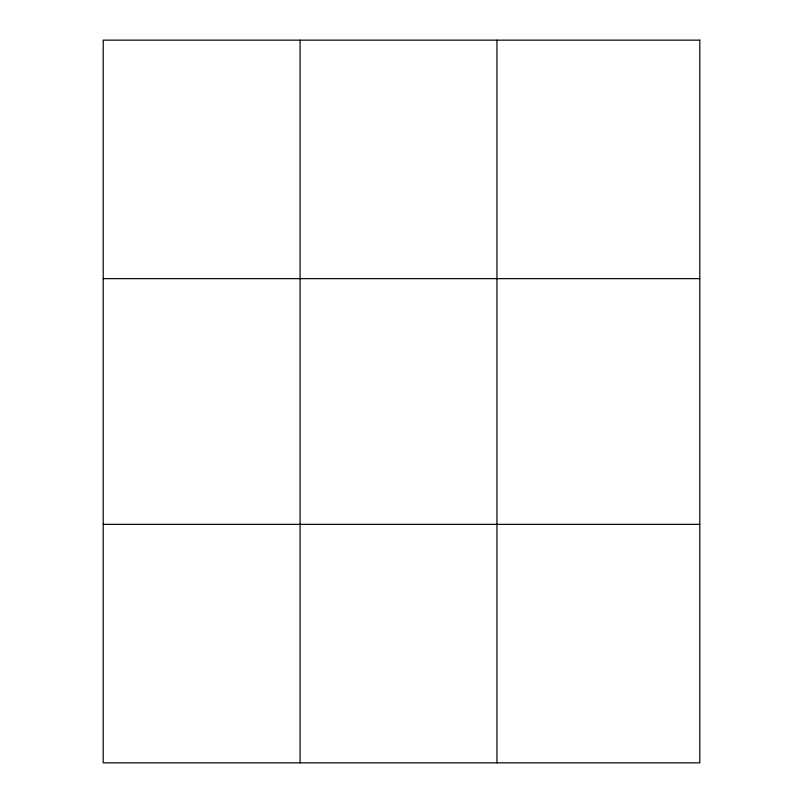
<?xml version="1.0" encoding="UTF-8"?>
<svg xmlns="http://www.w3.org/2000/svg" width="803" height="803" viewBox="0 0 803 803"><rect width="100%" height="100%" fill="white"/><g stroke="black" fill="none" stroke-linecap="round" stroke-linejoin="round"><path stroke-width="1.2" d="M300.081 40.15L300.081 762.85M496.957 40.15L496.957 762.85M103.206 278.641L699.794 278.641M103.206 524.359L699.794 524.359M699.794 40.15L699.794 762.85L103.206 762.85L103.206 40.15L699.794 40.15"/></g></svg>
